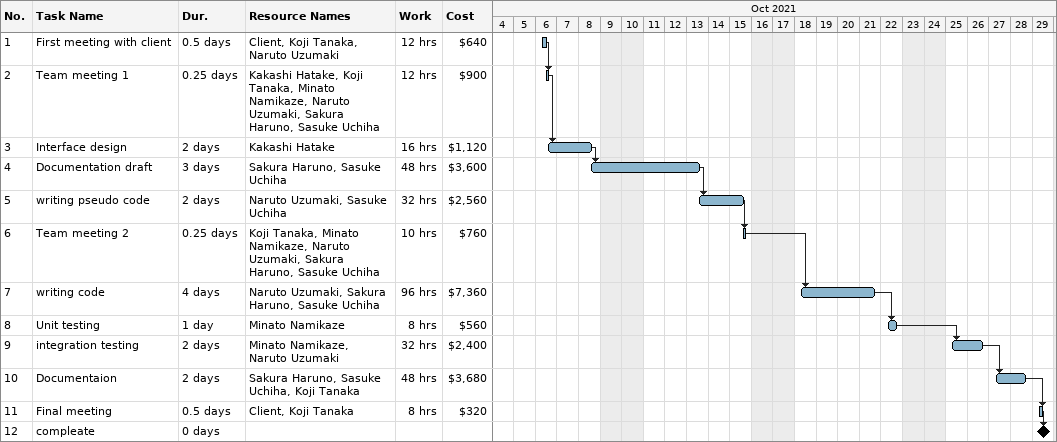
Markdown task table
| ID | Task | Duration | Start | Finish | Predecessors | Resources | Work (h) | Cost ($) |
|---|---|---|---|---|---|---|---|---|
| 1 | First meeting with client | 0.5d | 2021-10-06 | 2021-10-06 |  | Client, Koji Tanaka, Naruto Uzumaki | 12 | 640 |
| 2 | Team meeting 1 | 0.25d | 2021-10-06 | 2021-10-06 | 1 | Kakashi Hatake, Koji Tanaka, Minato Namikaze, Naruto Uzumaki, Sakura Haruno, Sasuke Uchiha | 12 | 900 |
| 3 | Interface design | 2d | 2021-10-06 | 2021-10-08 | 2 | Kakashi Hatake | 16 | 1120 |
| 4 | Documentation draft | 3d | 2021-10-08 | 2021-10-13 | 3 | Sakura Haruno, Sasuke Uchiha | 48 | 3600 |
| 5 | writing pseudo code | 2d | 2021-10-13 | 2021-10-15 | 4 | Naruto Uzumaki, Sasuke Uchiha | 32 | 2560 |
| 6 | Team meeting 2 | 0.25d | 2021-10-15 | 2021-10-15 | 5 | Koji Tanaka, Minato Namikaze, Naruto Uzumaki, Sakura Haruno, Sasuke Uchiha | 10 | 760 |
| 7 | writing code | 4d | 2021-10-18 | 2021-10-21 | 6 | Naruto Uzumaki, Sakura Haruno, Sasuke Uchiha | 96 | 7360 |
| 8 | Unit testing | 1d | 2021-10-22 | 2021-10-22 | 7 | Minato Namikaze | 8 | 560 |
| 9 | integration testing | 2d | 2021-10-25 | 2021-10-26 | 8 | Minato Namikaze, Naruto Uzumaki | 32 | 2400 |
| 10 | Documentaion | 2d | 2021-10-27 | 2021-10-28 | 9 | Sakura Haruno, Sasuke Uchiha, Koji Tanaka | 48 | 3680 |
| 11 | Final meeting | 0.5d | 2021-10-29 | 2021-10-29 | 10 | Client, Koji Tanaka | 8 | 320 |
| 12 | compleate | 0d | 2021-10-29 | 2021-10-29 | 11 |  |  |  |
